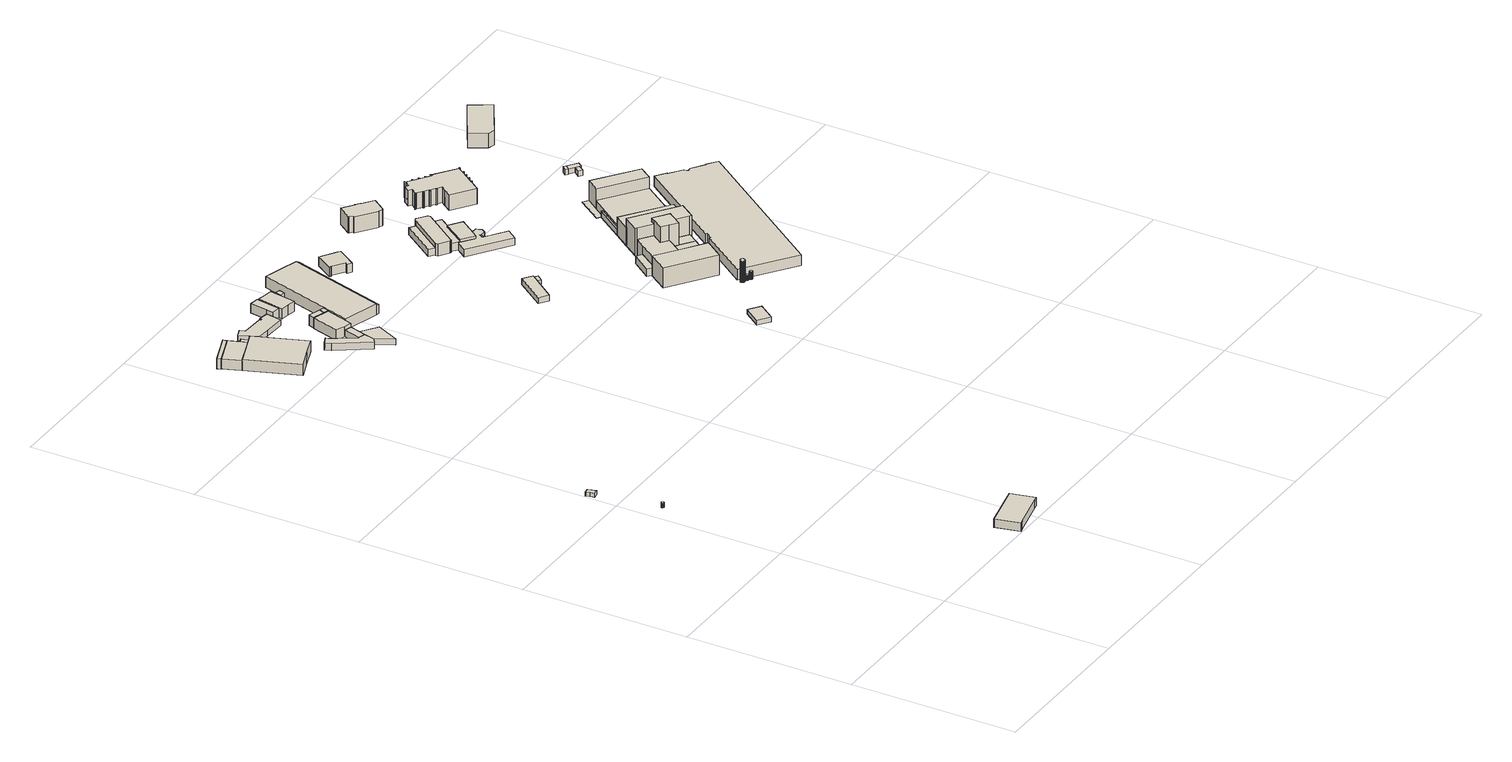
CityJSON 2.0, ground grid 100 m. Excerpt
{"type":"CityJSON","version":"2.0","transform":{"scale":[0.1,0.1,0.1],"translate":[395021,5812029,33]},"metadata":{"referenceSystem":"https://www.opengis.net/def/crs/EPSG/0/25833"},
"CityObjects":{
"building1":{"type":"Building","attributes":{"Gemeindeschluessel":"11000008","BezugspunktDach":"2200","function":"31001_2510","measuredHeight":2.75,"storeysAboveGround":1},"address":[{"country":"Germany","locality":"Berlin","thoroughfareNumber":"163 (4)","thoroughfareName":"Buschkrugallee"}],"geometry":[{"type":"Solid","lod":"1","boundaries":[[[[0,1,2,3,4,5,6,7,8,9,10,11,12,13,14,15,16,17]],[[18,19,20,21,22,23,24,25,26,27,28,29,30,31,32,33,34,35]],[[18,35,17,16]],[[19,18,16,15]],[[20,19,15,14]],[[21,20,14,13]],[[22,21,13,12]],[[23,22,12,11]],[[24,23,11,10]],[[25,24,10,9]],[[26,25,9,8]],[[27,26,8,7]],[[28,27,7,6]],[[29,28,6,5]],[[30,29,5,4]],[[31,30,4,3]],[[32,31,3,2]],[[33,32,2,1]],[[34,33,1,0]],[[35,34,0,17]]]]}]},
"building2":{"type":"Building","attributes":{"Gemeindeschluessel":"11000008","BezugspunktDach":"2200","function":"31001_2723","measuredHeight":4.52,"storeysAboveGround":1},"address":[{"country":"Germany","locality":"Berlin","thoroughfareNumber":"159 (1)","thoroughfareName":"Buschkrugallee"}],"geometry":[{"type":"Solid","lod":"1","boundaries":[[[[36,37,38,39,40,41]],[[42,43,44,45,46,47]],[[42,47,41,40]],[[43,42,40,39]],[[44,43,39,38]],[[45,44,38,37]],[[46,45,37,36]],[[47,46,36,41]]]]}]},
"building3":{"type":"Building","attributes":{"Gemeindeschluessel":"11000008","BezugspunktDach":"2200","function":"31001_3074","measuredHeight":5.09,"storeysAboveGround":1},"address":[{"country":"Germany","locality":"Berlin","thoroughfareNumber":"175 (1)","thoroughfareName":"Buschkrugallee"}],"geometry":[{"type":"Solid","lod":"1","boundaries":[[[[48,49,50,51,52,53]],[[54,55,56,57,58,59]],[[54,59,53,52]],[[55,54,52,51]],[[56,55,51,50]],[[57,56,50,49]],[[58,57,49,48]],[[59,58,48,53]]]]}]},
"building4":{"type":"Building","attributes":{"Gemeindeschluessel":"11000008","BezugspunktDach":"2200","function":"51009_1610","measuredHeight":8.37,"storeysAboveGround":0},"address":[{"country":"Germany","locality":"Berlin"}],"geometry":[{"type":"Solid","lod":"1","boundaries":[[[[60,61,62,63,64,65]],[[66,67,68,69,70,71]],[[66,71,65,64]],[[67,66,64,63]],[[68,67,63,62]],[[69,68,62,61]],[[70,69,61,60]],[[71,70,60,65]]]]}]},
"building5":{"type":"Building","attributes":{"Gemeindeschluessel":"11000008","function":"31001_2054"},"address":[{"country":"Germany","locality":"Berlin","thoroughfareNumber":"14","thoroughfareName":"Späthstraße"}],"children":["building5-1","building5-2"]},
"building5-1":{"type":"BuildingPart","attributes":{"BezugspunktDach":"2200","measuredHeight":9.19,"storeysAboveGround":1},"parents":["building5"],"geometry":[{"type":"MultiSurface","lod":"1","boundaries":[[[72,73,74,75,76,77,78]],[[79,80,81,82,83,84,85]],[[86,87,88,85,78,77],[88,87,89,85]],[[90,86,79,77,76]],[[81,80,76,75]],[[82,81,75,74]],[[83,82,74,73]],[[84,83,73,72]],[[85,84,72,78]],[[79,88,87,86]],[[87,88,85,89]],[[91,80,92,79,86,90]]]}]},
"building5-2":{"type":"BuildingPart","attributes":{"BezugspunktDach":"2200","measuredHeight":8.1,"storeysAboveGround":1},"parents":["building5"],"geometry":[{"type":"MultiSurface","lod":"1","boundaries":[[[89,87,90,93,62,61,60]],[[94,95,96,80,88,85,97]],[[94,97,60,61]],[[95,94,61,62]],[[96,95,62,93]],[[80,96,93,90]],[[97,85,89,60]],[[88,79,86,87]],[[80,90,86,98,79]],[[89,85,88,87]]]}]},
"building6":{"type":"Building","attributes":{"Gemeindeschluessel":"11000008","BezugspunktDach":"2200","function":"51009_1610","measuredHeight":4.24,"storeysAboveGround":0},"address":[{"country":"Germany","locality":"Berlin"}],"geometry":[{"type":"Solid","lod":"1","boundaries":[[[[99,100,101,102,103]],[[104,105,106,107,108]],[[104,108,103,102]],[[105,104,102,101]],[[106,105,101,100]],[[107,106,100,99]],[[108,107,99,103]]]]}]},
"building7":{"type":"Building","attributes":{"Gemeindeschluessel":"11000008","BezugspunktDach":"2200","function":"31001_2143","measuredHeight":4.5,"storeysAboveGround":1},"address":[{"country":"Germany","locality":"Berlin","thoroughfareNumber":"19 (6)","thoroughfareName":"Späthstraße"}],"geometry":[{"type":"Solid","lod":"1","boundaries":[[[[109,110,111,112,113,114,115,116,117,118]],[[119,120,121,122,123,124,125,126,127,128]],[[119,128,118,117]],[[120,119,117,116]],[[121,120,116,115]],[[122,121,115,114]],[[123,122,114,113]],[[124,123,113,112]],[[125,124,112,111]],[[126,125,111,110]],[[127,126,110,109]],[[128,127,109,118]]]]}]},
"building8":{"type":"Building","attributes":{"Gemeindeschluessel":"11000008","BezugspunktDach":"2200","function":"31001_2463","measuredHeight":3.31,"storeysAboveGround":1},"address":[{"country":"Germany","locality":"Berlin","thoroughfareNumber":"16 (1)","thoroughfareName":"Späthstraße"}],"geometry":[{"type":"Solid","lod":"1","boundaries":[[[[129,130,131,132,133,134,135,136,137,138,139,140]],[[141,142,143,144,145,146,147,148,149,150,151,152]],[[141,152,140,139]],[[142,141,139,138]],[[143,142,138,137]],[[144,143,137,136]],[[145,144,136,135]],[[146,145,135,134]],[[147,146,134,133]],[[148,147,133,132]],[[149,148,132,131]],[[150,149,131,130]],[[151,150,130,129]],[[152,151,129,140]]]]}]},
"building9":{"type":"Building","attributes":{"Gemeindeschluessel":"11000008","BezugspunktDach":"2200","function":"31001_2143","measuredHeight":3.69,"storeysAboveGround":1},"address":[{"country":"Germany","locality":"Berlin","thoroughfareNumber":"21 (4)","thoroughfareName":"Späthstraße"}],"geometry":[{"type":"Solid","lod":"1","boundaries":[[[[153,154,155,156,157]],[[158,159,160,161,162]],[[158,162,157,156]],[[159,158,156,155]],[[160,159,155,154]],[[161,160,154,153]],[[162,161,153,157]]]]}]},
"building10":{"type":"Building","attributes":{"Gemeindeschluessel":"11000008","function":"31001_2142"},"address":[{"country":"Germany","locality":"Berlin","thoroughfareNumber":"19 (5)","thoroughfareName":"Späthstraße"}],"children":["building10-1","building10-2","building10-3"]},
"building10-1":{"type":"BuildingPart","attributes":{"BezugspunktDach":"2200","measuredHeight":6.4,"storeysAboveGround":2},"parents":["building10"],"geometry":[{"type":"MultiSurface","lod":"1","boundaries":[[[163,164,165,166,167,168]],[[169,170,171,172,173,174]],[[169,174,168,167]],[[170,169,167,166]],[[171,170,175,176]],[[172,171,165,164]],[[177,178,179,172,164,163]],[[174,173,163,168]],[[176,175,166,165]],[[173,172,179,178,177]]]}]},
"building10-2":{"type":"BuildingPart","attributes":{"BezugspunktDach":"2200","measuredHeight":6.69,"storeysAboveGround":2},"parents":["building10"],"geometry":[{"type":"MultiSurface","lod":"1","boundaries":[[[180,181,182,183]],[[184,185,176,175]],[[184,175,183,182]],[[185,184,182,181]],[[176,185,181,180]],[[175,166,165,180,183]],[[176,165,166,175]]]}]},
"building10-3":{"type":"BuildingPart","attributes":{"BezugspunktDach":"2200","measuredHeight":4.12,"storeysAboveGround":2},"parents":["building10"],"geometry":[{"type":"Solid","lod":"1","boundaries":[[[[113,186,179,178,114]],[[173,172,159,158,187]],[[173,187,114,178]],[[173,178,173,172]],[[159,172,179,186]],[[158,159,186,113]],[[187,158,113,114]],[[172,173,178,179]]]]}]},
"building11":{"type":"Building","attributes":{"Gemeindeschluessel":"11000008","BezugspunktDach":"2200","function":"51009_1610","measuredHeight":6.54,"storeysAboveGround":0},"address":[{"country":"Germany","locality":"Berlin"}],"geometry":[{"type":"Solid","lod":"1","boundaries":[[[[183,182,188,189]],[[190,191,192,193]],[[190,193,189,188]],[[191,190,188,182]],[[192,191,182,183]],[[193,192,183,189]]]]}]},
"building12":{"type":"Building","attributes":{"Gemeindeschluessel":"11000008","BezugspunktDach":"2200","function":"31001_2143","measuredHeight":5.65,"storeysAboveGround":2},"address":[{"country":"Germany","locality":"Berlin","thoroughfareNumber":"19 (4)","thoroughfareName":"Späthstraße"}],"geometry":[{"type":"Solid","lod":"1","boundaries":[[[[194,195,196,197,198,199]],[[200,201,202,203,204,205]],[[200,205,199,198]],[[201,200,198,197]],[[202,201,197,196]],[[203,202,196,195]],[[204,203,195,194]],[[205,204,194,199]]]]}]},
"building13":{"type":"Building","attributes":{"Gemeindeschluessel":"11000008","BezugspunktDach":"2200","function":"51009_1610","measuredHeight":6.72,"storeysAboveGround":0},"address":[{"country":"Germany","locality":"Berlin"}],"geometry":[{"type":"Solid","lod":"1","boundaries":[[[[206,207,208,209,210,211,212]],[[213,214,215,216,217,218,219]],[[213,219,212,211]],[[214,213,211,210]],[[215,214,210,209]],[[216,215,209,208]],[[217,216,208,207]],[[218,217,207,206]],[[219,218,206,212]]]]}]},
"building14":{"type":"Building","attributes":{"Gemeindeschluessel":"11000008","BezugspunktDach":"2200","function":"31001_2100","measuredHeight":2.91,"storeysAboveGround":1},"address":[{"country":"Germany","locality":"Berlin","thoroughfareNumber":"19 (3)","thoroughfareName":"Späthstraße"}],"geometry":[{"type":"Solid","lod":"1","boundaries":[[[[220,221,222,223]],[[224,225,226,227]],[[224,227,223,222]],[[225,224,222,221]],[[226,225,221,220]],[[227,226,220,223]]]]}]},
"building15":{"type":"Building","attributes":{"Gemeindeschluessel":"11000008","BezugspunktDach":"2200","function":"31001_2200","measuredHeight":7.88,"storeysAboveGround":1},"address":[{"country":"Germany","locality":"Berlin","thoroughfareNumber":"21 (3)","thoroughfareName":"Späthstraße"}],"geometry":[{"type":"Solid","lod":"1","boundaries":[[[[228,229,230,231,232]],[[233,234,235,236,237]],[[233,237,232,231]],[[234,233,231,230]],[[235,234,230,229]],[[236,235,229,228]],[[237,236,228,232]]]]}]},
"building16":{"type":"Building","attributes":{"Gemeindeschluessel":"11000008","BezugspunktDach":"2200","function":"51009_1610","measuredHeight":5.62,"storeysAboveGround":0},"address":[{"country":"Germany","locality":"Berlin"}],"geometry":[{"type":"Solid","lod":"1","boundaries":[[[[238,239,240,241]],[[242,243,244,245]],[[242,245,241,240]],[[243,242,240,239]],[[244,243,239,238]],[[245,244,238,241]]]]}]},
"building17":{"type":"Building","attributes":{"Gemeindeschluessel":"11000008","BezugspunktDach":"2200","function":"31001_2463","measuredHeight":5.46,"storeysAboveGround":1},"address":[{"country":"Germany","locality":"Berlin","thoroughfareNumber":"21 (2)","thoroughfareName":"Späthstraße"}],"geometry":[{"type":"Solid","lod":"1","boundaries":[[[[246,247,248,249,250,251,252,253,254,255]],[[256,257,258,259,260,261,262,263,264,265]],[[256,265,255,254]],[[257,256,254,253]],[[258,257,253,252]],[[259,258,252,251]],[[260,259,251,250]],[[261,260,250,249]],[[262,261,249,248]],[[263,262,248,247]],[[264,263,247,246]],[[265,264,246,255]]]]}]},
"building18":{"type":"Building","attributes":{"Gemeindeschluessel":"11000008","BezugspunktDach":"2200","function":"31001_2143","measuredHeight":2.79,"storeysAboveGround":1},"address":[{"country":"Germany","locality":"Berlin","thoroughfareNumber":"31 (3)","thoroughfareName":"Späthstraße"}],"geometry":[{"type":"Solid","lod":"1","boundaries":[[[[266,267,268,269]],[[270,271,272,273]],[[270,273,269,268]],[[271,270,268,267]],[[272,271,267,266]],[[273,272,266,269]]]]}]},
"building19":{"type":"Building","attributes":{"Gemeindeschluessel":"11000008","function":"31001_1310"},"address":[{"country":"Germany","locality":"Berlin","thoroughfareNumber":"30","thoroughfareName":"Späthstraße"}],"children":["building19-1","building19-2"]},
"building19-1":{"type":"BuildingPart","attributes":{"BezugspunktDach":"2200","measuredHeight":4.2,"storeysAboveGround":1},"parents":["building19"],"geometry":[{"type":"MultiSurface","lod":"1","boundaries":[[[274,275,276,277]],[[278,279,280,281]],[[278,281,277,276]],[[279,278,276,275]],[[280,282,283,284,279,275,274]],[[281,280,274,277]],[[279,284,283,282]]]}]},
"building19-2":{"type":"BuildingPart","attributes":{"BezugspunktDach":"2200","measuredHeight":2.88,"storeysAboveGround":1},"parents":["building19"],"geometry":[{"type":"Solid","lod":"1","boundaries":[[[[285,286,284,283]],[[279,287,288,282]],[[287,279,284,286]],[[288,287,286,285]],[[282,288,285,283]],[[279,282,283,284]]]]}]},
"building20":{"type":"Building","attributes":{"Gemeindeschluessel":"11000008","BezugspunktDach":"2200","function":"31001_2140","measuredHeight":13.08,"storeysAboveGround":2},"address":[{"country":"Germany","locality":"Berlin","thoroughfareNumber":"33 (1)","thoroughfareName":"Späthstraße"}],"geometry":[{"type":"Solid","lod":"1","boundaries":[[[[289,290,291,292,293,294,295,296,297,298,299,300,301,302,303,304,305,306,307,308,309,310,311]],[[312,313,314,315,316,317,318,319,320,321,322,323,324,325,326,327,328,329,330,331,332,333,334]],[[312,334,311,310]],[[313,312,310,309]],[[314,313,309,308]],[[315,314,308,307]],[[316,315,307,306]],[[317,316,306,305]],[[318,317,305,304]],[[319,318,304,303]],[[320,319,303,302]],[[321,320,302,301]],[[322,321,301,300]],[[323,322,300,299]],[[324,323,299,298]],[[325,324,298,297]],[[326,325,297,296]],[[327,326,296,295]],[[328,327,295,294]],[[329,328,294,293]],[[330,329,293,292]],[[331,330,292,291]],[[332,331,291,290]],[[333,332,290,289]],[[334,333,289,311]]]]}]},
"building21":{"type":"Building","attributes":{"Gemeindeschluessel":"11000008","BezugspunktDach":"2200","function":"51009_1610","measuredHeight":4.7,"storeysAboveGround":0},"address":[{"country":"Germany","locality":"Berlin"}],"geometry":[{"type":"Solid","lod":"1","boundaries":[[[[335,336,337,338,339]],[[340,341,342,343,344]],[[340,344,339,338]],[[341,340,338,337]],[[342,341,337,336]],[[343,342,336,335]],[[344,343,335,339]]]]}]},
"building22":{"type":"Building","attributes":{"Gemeindeschluessel":"11000008","BezugspunktDach":"2200","function":"31001_2140","measuredHeight":3,"storeysAboveGround":1},"address":[{"country":"Germany","locality":"Berlin","thoroughfareNumber":"33 (2)","thoroughfareName":"Späthstraße"}],"geometry":[{"type":"Solid","lod":"1","boundaries":[[[[345,346,347,348,349,350,351,352,353,354,355,356,357,358,359,360,361,362,363,364,365]],[[366,367,368,369,370,371,372,373,374,375,376,377,378,379,380,381,382,383,384,385,386]],[[366,386,365,364]],[[367,366,364,363]],[[368,367,363,362]],[[369,368,362,361]],[[370,369,361,360]],[[371,370,360,359]],[[372,371,359,358]],[[373,372,358,357]],[[374,373,357,356]],[[375,374,356,355]],[[376,375,355,354]],[[377,376,354,353]],[[378,377,353,352]],[[379,378,352,351]],[[380,379,351,350]],[[381,380,350,349]],[[382,381,349,348]],[[383,382,348,347]],[[384,383,347,346]],[[385,384,346,345]],[[386,385,345,365]]]]}]},
"building23":{"type":"Building","attributes":{"Gemeindeschluessel":"11000008","BezugspunktDach":"2200","function":"31001_2140","measuredHeight":4.52,"storeysAboveGround":1},"address":[{"country":"Germany","locality":"Berlin","thoroughfareNumber":"33 (3)","thoroughfareName":"Späthstraße"}],"geometry":[{"type":"Solid","lod":"1","boundaries":[[[[387,388,389,390,391,392,393,394,395,396,397,398,399,400,401,402,403,404,405,406,407]],[[408,409,410,411,412,413,414,415,416,417,418,419,420,421,422,423,424,425,426,427,428]],[[408,428,407,406]],[[409,408,406,405]],[[410,409,405,404]],[[411,410,404,403]],[[412,411,403,402]],[[413,412,402,401]],[[414,413,401,400]],[[415,414,400,399]],[[416,415,399,398]],[[417,416,398,397]],[[418,417,397,396]],[[419,418,396,395]],[[420,419,395,394]],[[421,420,394,393]],[[422,421,393,392]],[[423,422,392,391]],[[424,423,391,390]],[[425,424,390,389]],[[426,425,389,388]],[[427,426,388,387]],[[428,427,387,407]]]]}]},
"building24":{"type":"Building","attributes":{"name":"Pumpwerk","Gemeindeschluessel":"11000008","function":"31001_2512"},"address":[{"country":"Germany","locality":"Berlin","thoroughfareNumber":"29","thoroughfareName":"Späthstraße"}],"children":["building24-1","building24-2","building24-3","building24-4","building24-5"]},
"building24-1":{"type":"BuildingPart","attributes":{"BezugspunktDach":"2200","measuredHeight":5.89,"storeysAboveGround":2},"parents":["building24"],"geometry":[{"type":"MultiSurface","lod":"1","boundaries":[[[429,430,431,432,433,434]],[[435,436,437,438,439,440]],[[441,442,434,433]],[[443,441,444,433,432]],[[437,436,432,431]],[[438,437,431,430]],[[439,445,446,430,429]],[[440,447,445,448,429,434]],[[435,440,442,441]],[[436,435,444,441,443]],[[438,446,445,439]],[[439,448,445,447,440]]]}]},
"building24-2":{"type":"BuildingPart","attributes":{"BezugspunktDach":"2200","measuredHeight":4.37,"storeysAboveGround":2},"parents":["building24"],"geometry":[{"type":"MultiSurface","lod":"1","boundaries":[[[449,450,451,452]],[[453,454,455,456]],[[453,456,452,451]],[[454,453,451,450]],[[455,454,450,454,455,449]],[[456,455,449,452]]]}]},
"building24-3":{"type":"BuildingPart","attributes":{"BezugspunktDach":"2200","measuredHeight":4.7,"storeysAboveGround":2},"parents":["building24"],"geometry":[{"type":"MultiSurface","lod":"1","boundaries":[[[457,458,442,441,443,459,460,461]],[[462,463,436,435,440,464,465,466]],[[463,462,460,459]],[[436,463,459,443]],[[467,447,440,442,458]],[[468,467,458,457]],[[466,465,457,461]],[[462,466,469,461,460]],[[435,436,443,441]],[[435,470,441,442,440]],[[464,440,447,467]],[[465,464,467,468]]]}]},
"building24-4":{"type":"BuildingPart","attributes":{"BezugspunktDach":"2200","measuredHeight":4.5,"storeysAboveGround":2},"parents":["building24"],"geometry":[{"type":"MultiSurface","lod":"1","boundaries":[[[471,472,473,474,475,476,477,478,479,480,481,446,445,447,467,468,482]],[[483,484,485,486,487,488,489,490,491,492,493,494,495,496,497,498,499]],[[483,499,482,468]],[[484,483,468,465,464,500]],[[485,484,501,464,440]],[[486,485,502,440,439,445]],[[487,486,439,438]],[[488,487,446,481]],[[489,488,481,480]],[[490,489,480,479]],[[491,490,479,478]],[[492,491,478,477]],[[493,492,477,476]],[[494,493,476,475]],[[495,494,475,474]],[[496,495,474,473]],[[497,496,473,472]],[[498,497,472,471]],[[499,498,471,482]],[[500,464,465,468,467]],[[440,464,501,467,447,503]],[[447,445,439,440,502]],[[438,439,445,446]]]}]},
"building24-5":{"type":"BuildingPart","attributes":{"BezugspunktDach":"2200","measuredHeight":7.52,"storeysAboveGround":2},"parents":["building24"],"geometry":[{"type":"MultiSurface","lod":"1","boundaries":[[[504,505,506,507,508,509,510,511,512,513,514,515,516,517]],[[455,454,518,519,520,521,522,523,462,466,524,525,526,527]],[[455,527,517,516]],[[454,450,449,516,515]],[[518,454,515,514]],[[519,518,514,513]],[[520,519,513,512]],[[521,520,512,511]],[[522,521,511,510]],[[523,522,510,509]],[[462,523,509,508]],[[461,460,462,466,462,508,507]],[[524,466,507,506]],[[525,524,506,505]],[[526,525,505,504]],[[527,526,504,517]],[[455,449,450,454]],[[466,462,460,461]]]}]},
"building25":{"type":"Building","attributes":{"Gemeindeschluessel":"11000008","BezugspunktDach":"2200","function":"51009_1610","measuredHeight":4.16,"storeysAboveGround":0},"address":[{"country":"Germany","locality":"Berlin"}],"geometry":[{"type":"Solid","lod":"1","boundaries":[[[[528,529,530,531]],[[532,533,534,535]],[[532,535,531,530]],[[533,532,530,529]],[[534,533,529,528]],[[535,534,528,531]]]]}]},
"building26":{"type":"Building","attributes":{"Gemeindeschluessel":"11000008","BezugspunktDach":"2200","function":"31001_1010","measuredHeight":9.99,"storeysAboveGround":3},"address":[{"country":"Germany","locality":"Berlin","thoroughfareNumber":"24","thoroughfareName":"Späthstraße"}],"geometry":[{"type":"Solid","lod":"1","boundaries":[[[[536,537,538,539,540,541,542,543,544,545,546,547,548,549,550,551,552,553]],[[554,555,556,557,558,559,560,561,562,563,564,565,566,567,568,569,570,571]],[[554,571,553,552]],[[555,554,552,551]],[[556,555,551,550]],[[557,556,550,549]],[[558,557,549,548]],[[559,558,548,547]],[[560,559,547,546]],[[561,560,546,545]],[[562,561,545,544]],[[563,562,544,543]],[[564,563,543,542]],[[565,564,542,541]],[[566,565,541,540]],[[567,566,540,539]],[[568,567,539,538]],[[569,568,538,537]],[[570,569,537,536]],[[571,570,536,553]]]]}]},
"building27":{"type":"Building","attributes":{"Gemeindeschluessel":"11000008","BezugspunktDach":"2200","function":"51009_1610","measuredHeight":4.95,"storeysAboveGround":0},"address":[{"country":"Germany","locality":"Berlin"}],"geometry":[{"type":"Solid","lod":"1","boundaries":[[[[572,573,574,575]],[[576,577,521,520]],[[576,520,575,574]],[[577,576,574,573]],[[521,577,573,572]],[[520,521,572,575]]]]}]},
"building28":{"type":"Building","attributes":{"Gemeindeschluessel":"11000008","function":"31001_2111"},"address":[{"country":"Germany","locality":"Berlin","thoroughfareNumber":"31","thoroughfareName":"Späthstraße"}],"children":["building28-1","building28-2","building28-3","building28-4","building28-5","building28-6","building28-7","building28-8","building28-9","building28-10","building28-11"]},
"building28-1":{"type":"BuildingPart","attributes":{"BezugspunktDach":"2200","measuredHeight":19.29,"storeysAboveGround":5},"parents":["building28"],"geometry":[{"type":"MultiSurface","lod":"1","boundaries":[[[578,579,580,581,582,583,584]],[[585,586,587,588,589,590,591]],[[585,592,593,594,584,583]],[[586,585,595,596,597,598,599,583,582]],[[587,586,596,600,601,597,582,581]],[[602,601,600,603,588,587,581,580]],[[589,604,605,606,580,579]],[[590,607,604,579,578]],[[608,593,609,590,578,584]],[[591,594,593,592,585]],[[599,598,597,596,595]],[[597,601,600,596]],[[603,600,601,602]],[[610,605,604,589]],[[588,606,605,610]],[[589,604,607,590]],[[591,590,609,593,608]]]}]},
"building28-2":{"type":"BuildingPart","attributes":{"BezugspunktDach":"2200","measuredHeight":9.94,"storeysAboveGround":5},"parents":["building28"],"geometry":[{"type":"MultiSurface","lod":"1","boundaries":[[[611,609,593,592,612,613,614]],[[341,615,585,591,590,616,342]],[[341,342,614,613]],[[615,341,613,612]],[[585,615,612,617,595,618]],[[591,585,592,585,591,619]],[[591,593,591,590]],[[616,620,607,609,611]],[[618,595,617,612,592]],[[619,591,585,592,593]],[[590,591,593,609]],[[590,607,620,616]],[[342,616,621,611,614]]]}]},
"building28-3":{"type":"BuildingPart","attributes":{"BezugspunktDach":"2200","measuredHeight":11.28,"storeysAboveGround":5},"parents":["building28"],"geometry":[{"type":"MultiSurface","lod":"1","boundaries":[[[622,623,624,625]],[[626,627,628,629]],[[626,629,625,624]],[[630,631,632,633,634,635,636,637,638,639,624,623]],[[628,627,623,622]],[[627,632,631,630]],[[626,639,638,637,640]],[[641,634,633,632]],[[640,636,635,634,641]],[[628,642,622,625,629]]]}]},
"building28-4":{"type":"BuildingPart","attributes":{"BezugspunktDach":"2200","measuredHeight":16.86,"storeysAboveGround":5},"parents":["building28"],"geometry":[{"type":"MultiSurface","lod":"1","boundaries":[[[643,598,597,601,602,644,645,646,647,648]],[[649,650,651,652,603,600,596,595,617,653]],[[649,653,648,647]],[[650,649,647,646],[629,628,622,625]],[[651,650,646,645]],[[652,651,645,644]],[[603,606,654,644,602]],[[617,612,592,598,643]],[[653,617,643,648]],[[622,628,629,625]],[[652,655,654,606,603]],[[600,603,602,601]],[[596,600,601,597]],[[595,596,597,598]],[[595,592,612,617]]]}]},
"building28-5":{"type":"BuildingPart","attributes":{"BezugspunktDach":"2200","measuredHeight":5.69,"storeysAboveGround":5},"parents":["building28"],"geometry":[{"type":"MultiSurface","lod":"1","boundaries":[[[656,657,607,620]],[[590,658,659,616]],[[590,607,590,589,604,589]],[[659,658,657,656]],[[590,616,620,607,660]],[[589,604,657,658]],[[616,659,656,620]]]}]},
"building28-6":{"type":"BuildingPart","attributes":{"BezugspunktDach":"2200","measuredHeight":3.88,"storeysAboveGround":5},"parents":["building28"],"geometry":[{"type":"MultiSurface","lod":"1","boundaries":[[[630,661,662,631]],[[663,664,665,666]],[[664,663,662,661]],[[665,664,661,630]],[[666,665,627,632]],[[663,666,631,662]],[[632,627,630,631]]]}]},
"building28-7":{"type":"BuildingPart","attributes":{"BezugspunktDach":"2200","measuredHeight":3.88,"storeysAboveGround":5},"parents":["building28"],"geometry":[{"type":"MultiSurface","lod":"1","boundaries":[[[637,667,668,638]],[[669,670,671,672]],[[669,672,638,668]],[[670,669,668,667]],[[672,671,637,638]],[[673,670,667,637,671]]]}]},
"building28-8":{"type":"BuildingPart","attributes":{"BezugspunktDach":"2200","measuredHeight":6.5,"storeysAboveGround":5},"parents":["building28"],"geometry":[{"type":"MultiSurface","lod":"1","boundaries":[[[657,654,606,605,604]],[[610,588,674,658,589]],[[589,604,589,610]],[[610,605,610,588]],[[674,588,603,652,654]],[[658,674,654,657]],[[675,604,657,658,657,604]],[[610,589,604,605]],[[588,610,605,606]],[[606,654,652,603]],[[589,658,657,604,675]]]}]},
"building28-9":{"type":"BuildingPart","attributes":{"BezugspunktDach":"2200","measuredHeight":7.17,"storeysAboveGround":5},"parents":["building28"],"geometry":[{"type":"MultiSurface","lod":"1","boundaries":[[[634,633,676,677,678,635]],[[679,680,681,666,682,671]],[[679,671,635,678],[670,667,637,671]],[[679,678,679,680]],[[681,680,677,680,681,676]],[[631,662,663,683,681,676,633]],[[682,666,632,641]],[[671,682,634,641,640,637]],[[667,670,671,637]],[[680,679,678,677]],[[666,683,663,662,631]],[[641,632,633,634]],[[637,640,641,634,635]]]}]},
"building28-10":{"type":"BuildingPart","attributes":{"BezugspunktDach":"2200","measuredHeight":12.37,"storeysAboveGround":5},"parents":["building28"],"geometry":[{"type":"MultiSurface","lod":"1","boundaries":[[[684,685,686,687]],[[688,689,681,679]],[[688,679,687,686]],[[689,688,686,685]],[[681,689,685,684]],[[678,677,676,684,687]],[[679,680,677,678]],[[680,681,676,677]]]}]},
"building28-11":{"type":"BuildingPart","attributes":{"BezugspunktDach":"2200","measuredHeight":12.27,"storeysAboveGround":5},"parents":["building28"],"geometry":[{"type":"MultiSurface","lod":"1","boundaries":[[[690,691,692,693,694,695,696]],[[697,698,699,700,701,702,703]],[[697,703,696,695]],[[698,697,695,694]],[[611,614,342,616,699,698,694,693]],[[656,620,693,692]],[[700,699,704,616,659,705]],[[701,700,692,691]],[[702,701,691,690]],[[703,702,690,696]],[[616,342,614,611]],[[705,659,616,704,620,656]]]}]},
"building29":{"type":"Building","attributes":{"Gemeindeschluessel":"11000008","function":"31001_2512"},"address":[{"country":"Germany","locality":"Berlin","thoroughfareNumber":"27, 28","thoroughfareName":"Späthstraße"}],"children":["building29-1","building29-2","building29-3"]},
"building29-1":{"type":"BuildingPart","attributes":{"BezugspunktDach":"2200","measuredHeight":9.61,"storeysAboveGround":2},"parents":["building29"],"geometry":[{"type":"Solid","lod":"1","boundaries":[[[[706,707,708,709,710,711,712,713,714,715,716,717,718,719,720,721,722,723,724,725,726,727,728,729,730,731,732,733,734,735,736,737,738,739,740,741,742,743,744,745,746,747,748,749,750,751,752,753,754,755,756,757,758,759,760,761,762,763,764,765,766,767,768,769,770,771]],[[772,773,774,775,776,777,778,779,780,781,782,783,784,785,786,787,788,789,790,791,792,793,794,795,796,797,798,799,800,801,802,803,804,805,806,807,808,809,810,811,812,813,814,815,816,817,818,819,820,821,822,823,824,825,826,827,828,829,830,831,832,833,834,835,836,837]],[[772,837,771,770]],[[773,772,770,769]],[[774,773,769,768]],[[775,774,768,767]],[[776,775,767,766]],[[777,776,766,765]],[[778,777,765,764]],[[779,778,764,763]],[[780,779,763,762]],[[781,780,762,761]],[[782,781,761,760]],[[783,782,760,759]],[[784,783,759,758]],[[785,784,758,757]],[[786,785,757,756]],[[787,786,756,755]],[[788,787,755,754]],[[789,788,754,753]],[[790,789,753,752]],[[791,790,752,751]],[[792,791,751,750]],[[793,792,750,749]],[[794,793,749,748]],[[795,794,748,747]],[[796,795,747,746]],[[797,796,746,745]],[[798,797,745,744]],[[799,798,744,743]],[[800,799,743,742]],[[801,800,742,741]],[[802,801,741,740]],[[803,802,740,739]],[[804,803,739,738]],[[805,804,738,737]],[[806,805,737,736]],[[807,806,736,735]],[[808,807,735,734]],[[809,808,734,733]],[[810,809,733,732]],[[811,810,732,731]],[[812,811,731,730]],[[813,812,730,729]],[[814,813,729,728]],[[815,814,728,727]],[[816,815,727,726]],[[817,816,726,725]],[[818,817,725,724]],[[819,818,724,723]],[[820,819,723,722]],[[821,820,722,721]],[[822,821,721,720]],[[823,822,720,719]],[[824,823,719,718]],[[825,824,718,717]],[[826,825,717,716]],[[827,826,716,715]],[[828,827,715,714]],[[829,828,714,713]],[[830,829,713,712]],[[831,830,712,711]],[[832,831,711,710]],[[833,832,710,709]],[[834,833,709,708]],[[835,834,708,707]],[[836,835,707,706]],[[837,836,706,771]]]]}]},
"building29-2":{"type":"BuildingPart","attributes":{"BezugspunktDach":"2200","measuredHeight":6.4,"storeysAboveGround":2},"parents":["building29"],"geometry":[{"type":"Solid","lod":"1","boundaries":[[[[838,839,840,841]],[[821,818,819,820]],[[821,820,841,840]],[[818,821,840,839]],[[819,818,839,838]],[[820,819,838,841]]]]}]},
"building29-3":{"type":"BuildingPart","attributes":{"BezugspunktDach":"2200","measuredHeight":3.81,"storeysAboveGround":2},"parents":["building29"],"geometry":[{"type":"Solid","lod":"1","boundaries":[[[[842,843,844,845]],[[846,847,848,849]],[[846,849,845,844]],[[847,846,844,843]],[[848,847,843,842]],[[849,848,842,845]]]]}]},
"building30":{"type":"Building","attributes":{"Gemeindeschluessel":"11000008","BezugspunktDach":"2200","function":"31001_2111","measuredHeight":6.38,"storeysAboveGround":1},"address":[{"country":"Germany","locality":"Berlin","thoroughfareNumber":"33","thoroughfareName":"Späthstraße"}],"geometry":[{"type":"Solid","lod":"1","boundaries":[[[[850,851,852,853,854,855,856,857,858,859,860,861,862,863,864]],[[865,866,867,868,869,870,871,872,873,874,875,876,877,878,879]],[[865,879,864,863]],[[866,865,863,862]],[[867,866,862,861]],[[868,867,861,860]],[[869,868,860,859]],[[870,869,859,858]],[[871,870,858,857]],[[872,871,857,856]],[[873,872,856,855]],[[874,873,855,854]],[[875,874,854,853]],[[876,875,853,852]],[[877,876,852,851]],[[878,877,851,850]],[[879,878,850,864]]]]}]},
"building31":{"type":"Building","attributes":{"Gemeindeschluessel":"11000008","BezugspunktDach":"2200","function":"51009_1610","measuredHeight":0.369,"storeysAboveGround":0},"address":[{"country":"Germany","locality":"Berlin"}],"geometry":[{"type":"Solid","lod":"1","boundaries":[[[[880,881,882,883,884,885]],[[886,688,679,670,669,887]],[[886,887,885,884]],[[688,886,884,883]],[[679,688,883,882]],[[670,679,882,881]],[[669,670,881,880]],[[887,669,880,885]]]]}]},
"building32":{"type":"Building","attributes":{"Gemeindeschluessel":"11000008","BezugspunktDach":"2200","function":"51009_1610","measuredHeight":3.57,"storeysAboveGround":0},"address":[{"country":"Germany","locality":"Berlin"}],"geometry":[{"type":"Solid","lod":"1","boundaries":[[[[888,889,890,891]],[[892,893,894,895]],[[892,895,891,890]],[[893,892,890,889]],[[894,893,889,888]],[[895,894,888,891]]]]}]},
"building33":{"type":"Building","attributes":{"Gemeindeschluessel":"11000008","BezugspunktDach":"2200","function":"31001_2520","measuredHeight":3.32,"storeysAboveGround":1},"address":[{"country":"Germany","locality":"Berlin","thoroughfareNumber":"31 (2)","thoroughfareName":"Späthstraße"}],"geometry":[{"type":"Solid","lod":"1","boundaries":[[[[896,897,898,899]],[[900,901,902,903]],[[900,903,899,898]],[[901,900,898,897]],[[902,901,897,896]],[[903,902,896,899]]]]}]},
"building34":{"type":"Building","attributes":{"Gemeindeschluessel":"11000008","BezugspunktDach":"2200","function":"31001_2100","measuredHeight":3.35,"storeysAboveGround":1},"address":[{"country":"Germany","locality":"Berlin","thoroughfareNumber":"31 (1)","thoroughfareName":"Späthstraße"}],"geometry":[{"type":"Solid","lod":"1","boundaries":[[[[898,897,904,905,889,888]],[[906,907,908,901,900,909]],[[906,909,888,889]],[[907,906,889,905]],[[908,907,905,904]],[[901,908,904,897]],[[900,901,897,898]],[[909,900,898,888]]]]}]},
"building35":{"type":"Building","attributes":{"Gemeindeschluessel":"11000008","BezugspunktDach":"2200","function":"31001_2143","measuredHeight":8.8,"storeysAboveGround":1},"address":[{"country":"Germany","locality":"Berlin","thoroughfareNumber":"148 (1)","thoroughfareName":"Späthstraße"}],"geometry":[{"type":"Solid","lod":"1","boundaries":[[[[910,911,912,913,914,915]],[[916,917,918,919,920,921]],[[916,921,915,914]],[[917,916,914,913]],[[918,917,913,912]],[[919,918,912,911]],[[920,919,911,910]],[[921,920,910,915]]]]}]}
},
"vertices":[
[93,1772,44],[94,1769,44],[96,1767,44],[98,1765,44],[101,1765,44],[104,1766,44],[107,1767,44],[108,1770,44],[109,1772,44],[109,1775,44],[108,1778,44],[106,1780,44],[103,1782,44],[100,1782,44],[98,1781,44],[95,1780,44],[93,1778,44],[92,1775,44],[93,1778,17],[95,1780,17],[98,1781,17],[100,1782,17],[103,1782,17],[106,1780,17],[108,1778,17],[109,1775,17],[109,1772,17],[108,1770,17],[107,1767,17],[104,1766,17],[101,1765,17],[98,1765,17],[96,1767,17],[94,1769,17],[93,1772,17],[92,1775,17],
[13,2165,36],[18,2140,36],[48,2145,36],[42,2171,36],[36,2196,36],[7,2190,36],[36,2196,12],[42,2171,12],[48,2145,12],[18,2140,12],[13,2165,12],[7,2190,12],
[825,2,63],[849,8,63],[1073,58,63],[1098,63,63],[1065,209,63],[792,148,63],[1065,209,12],[1098,63,12],[1073,58,12],[849,8,12],[825,2,12],[792,148,12],
[187,4510,85],[277,4544,85],[368,4578,85],[359,4601,85],[268,4567,85],[178,4533,85],[268,4567,22],[359,4601,22],[368,4578,22],[277,4544,22],[187,4510,22],[178,4533,22],
[342,4099,91],[458,4143,91],[575,4187,91],[460,4492,91],[407,4473,91],[343,4449,91],[226,4405,91],[343,4449,24],[407,4473,24],[460,4492,24],[575,4187,24],[458,4143,24],[342,4099,24],[226,4405,24],[343,4449,85],[317,4439,85],[317,4439,24],[226,4405,85],[407,4473,85],[407,4473,83],[383,4464,24],
[390,4517,85],[277,4544,24],[368,4578,24],[390,4517,24],[187,4510,24],[343,4449,50],
[407,4473,67],[460,4492,67],[449,4522,67],[443,4537,67],[390,4517,67],[443,4537,25],[449,4522,25],[460,4492,25],[407,4473,25],[390,4517,25],
[659,4105,57],[783,3917,57],[808,3934,57],[812,3949,57],[823,3999,57],[780,4012,57],[777,4010,57],[700,4133,57],[687,4162,57],[644,4142,57],[687,4162,12],[700,4133,12],[777,4010,12],[780,4012,12],[823,3999,12],[812,3949,12],[808,3934,12],[783,3917,12],[659,4105,12],[644,4142,12],
[539,4478,50],[617,4473,50],[746,4466,50],[756,4522,50],[762,4560,50],[703,4570,50],[702,4557,50],[691,4558,50],[691,4565,50],[555,4572,50],[541,4604,50],[494,4586,50],[541,4604,17],[555,4572,17],[691,4565,17],[691,4558,17],[702,4557,17],[703,4570,17],[762,4560,17],[756,4522,17],[746,4466,17],[617,4473,17],[539,4478,17],[494,4586,17],
[872,3837,53],[936,3974,53],[838,4046,53],[823,3999,53],[812,3949,53],[823,3999,16],[838,4046,16],[936,3974,16],[872,3837,16],[812,3949,16],
[812,4115,80],[855,4101,80],[906,4268,80],[877,4277,80],[806,4299,80],[755,4132,80],[806,4299,16],[877,4277,16],[906,4268,16],[855,4101,16],[812,4115,16],[755,4132,16],[877,4277,18],[906,4268,18],[812,4115,23],[812,4115,57],[855,4101,57],
[906,4268,84],[917,4302,84],[888,4311,84],[877,4277,84],[888,4311,18],[917,4302,18],
[838,4046,57],[780,4012,16],
[817,4333,84],[806,4299,84],[817,4333,19],[888,4311,19],[877,4277,19],[806,4299,19],
[809,4514,75],[831,4650,75],[833,4659,75],[779,4667,75],[762,4560,75],[756,4522,75],[762,4560,18],[779,4667,18],[833,4659,18],[831,4650,18],[809,4514,18],[756,4522,18],
[855,4482,81],[905,4474,81],[931,4633,81],[881,4641,81],[831,4650,81],[809,4514,81],[805,4490,81],[809,4514,19],[831,4650,19],[881,4641,19],[931,4633,19],[905,4474,19],[855,4482,19],[805,4490,19],
[1007,4593,45],[1017,4627,45],[991,4635,45],[981,4601,45],[991,4635,16],[1017,4627,16],[1007,4593,16],[981,4601,16],
[1093,4081,82],[1268,4669,82],[1160,4701,82],[1053,4733,82],[878,4145,82],[1053,4733,14],[1160,4701,14],[1268,4669,14],[1093,4081,14],[878,4145,14],
[1112,4076,71],[1287,4663,71],[1268,4669,71],[1093,4081,71],[1268,4669,15],[1287,4663,15],[1112,4076,15],[1093,4081,15],
[1328,4491,68],[1331,4491,68],[1334,4495,68],[1407,4445,68],[1398,4431,68],[1421,4415,68],[1498,4529,68],[1480,4541,68],[1389,4601,68],[1319,4498,68],[1389,4601,13],[1480,4541,13],[1498,4529,13],[1421,4415,13],[1398,4431,13],[1407,4445,13],[1334,4495,13],[1331,4491,13],[1328,4491,13],[1319,4498,13],
[2070,2230,40],[2144,2331,40],[2076,2380,40],[2002,2280,40],[2076,2380,12],[2144,2331,12],[2070,2230,12],[2002,2280,12],
[1685,3365,42],[1817,3537,42],[1763,3577,42],[1632,3403,42],[1763,3577,6],[1817,3537,6],[1685,3365,6],[1632,3403,6],[1791,3502,6],[1791,3502,35],[1817,3537,35],
[1813,3485,35],[1840,3520,35],[1840,3520,6],[1813,3485,6],
[2342,2564,146],[2344,2561,146],[2346,2558,146],[2350,2556,146],[2354,2554,146],[2358,2554,146],[2361,2555,146],[2365,2557,146],[2367,2560,146],[2368,2562,146],[2370,2565,146],[2370,2569,146],[2369,2573,146],[2367,2577,146],[2364,2580,146],[2361,2582,146],[2357,2582,146],[2353,2582,146],[2349,2580,146],[2346,2578,146],[2344,2575,146],[2342,2572,146],[2342,2568,146],[2342,2572,16],[2344,2575,16],[2346,2578,16],[2349,2580,16],[2353,2582,16],[2357,2582,16],[2361,2582,16],[2364,2580,16],[2367,2577,16],[2369,2573,16],[2370,2569,16],[2370,2565,16],[2368,2562,16],[2367,2560,16],[2365,2557,16],[2361,2555,16],[2358,2554,16],[2354,2554,16],[2350,2556,16],[2346,2558,16],[2344,2561,16],[2342,2564,16],[2342,2568,16],
[2175,3016,60],[2185,3010,60],[2272,3130,60],[2240,3154,60],[2151,3035,60],[2240,3154,13],[2272,3130,13],[2185,3010,13],[2175,3016,13],[2151,3035,13],
[2375,2552,46],[2376,2549,46],[2378,2547,46],[2381,2546,46],[2383,2545,46],[2386,2546,46],[2389,2547,46],[2391,2549,46],[2392,2551,46],[2392,2554,46],[2392,2556,46],[2392,2558,46],[2390,2560,46],[2389,2562,46],[2386,2563,46],[2383,2563,46],[2381,2563,46],[2378,2562,46],[2376,2560,46],[2375,2557,46],[2374,2554,46],[2375,2557,16],[2376,2560,16],[2378,2562,16],[2381,2563,16],[2383,2563,16],[2386,2563,16],[2389,2562,16],[2390,2560,16],[2392,2558,16],[2392,2556,16],[2392,2554,16],[2392,2551,16],[2391,2549,16],[2389,2547,16],[2386,2546,16],[2383,2545,16],[2381,2546,16],[2378,2547,16],[2376,2549,16],[2375,2552,16],[2374,2554,16],
[2393,2538,61],[2394,2536,61],[2396,2534,61],[2398,2533,61],[2401,2533,61],[2404,2533,61],[2406,2534,61],[2408,2536,61],[2409,2539,61],[2410,2542,61],[2409,2544,61],[2408,2547,61],[2406,2549,61],[2404,2550,61],[2401,2551,61],[2398,2550,61],[2396,2549,61],[2394,2547,61],[2393,2545,61],[2392,2543,61],[2392,2541,61],[2392,2543,16],[2393,2545,16],[2394,2547,16],[2396,2549,16],[2398,2550,16],[2401,2551,16],[2404,2550,16],[2406,2549,16],[2408,2547,16],[2409,2544,16],[2410,2542,16],[2409,2539,16],[2408,2536,16],[2406,2534,16],[2404,2533,16],[2401,2533,16],[2398,2533,16],[2396,2534,16],[2394,2536,16],[2393,2538,16],[2392,2541,16],
[1986,3983,72],[2028,4040,72],[2081,4113,72],[2011,4163,72],[2006,4167,72],[1913,4036,72],[2006,4167,13],[2011,4163,13],[2081,4113,13],[2028,4040,13],[1986,3983,13],[1913,4036,13],[2006,4167,60],[1913,4036,60],[2011,4163,60],[2006,4167,40],[1986,3983,56],[2028,4040,56],[1913,4036,56],[1986,3983,22],
[1793,4120,56],[1942,4322,56],[1908,4347,56],[1759,4144,56],[1908,4347,13],[1942,4322,13],[1793,4120,13],[1759,4144,13],
[1900,4041,60],[1902,4044,60],[2062,4233,60],[2012,4270,60],[1864,4069,60],[2012,4270,13],[2062,4233,13],[1902,4044,13],[1900,4041,13],[1864,4069,13],[1902,4044,56],[1900,4041,56],[1864,4069,26],[2006,4167,44],
[2093,3806,56],[2140,3869,56],[2021,3955,56],[2013,3961,56],[2027,3982,56],[2036,3976,56],[2065,3975,56],[2082,3998,56],[2070,4031,56],[2040,4033,56],[2039,4031,56],[1855,3979,56],[1900,4041,11],[1902,4044,11],[1913,4036,11],[1986,3983,11],[2028,4040,11],[2039,4031,11],[2040,4033,11],[2070,4031,11],[2082,3998,11],[2065,3975,11],[2036,3976,11],[2027,3982,11],[2013,3961,11],[2021,3955,11],[2140,3869,11],[2093,3806,11],[1855,3979,11],[1902,4044,17],[1902,4044,34],[1913,4036,23],[1913,4036,22],
[1791,4102,88],[1849,4060,88],[1859,4062,88],[1864,4069,88],[2012,4270,88],[2018,4280,88],[2019,4292,88],[2014,4296,88],[1965,4332,88],[1962,4334,88],[1948,4331,88],[1942,4322,88],[1793,4120,88],[1788,4114,88],[1948,4331,13],[1962,4334,13],[1965,4332,13],[2014,4296,13],[2019,4292,13],[2018,4280,13],[1859,4062,13],[1849,4060,13],[1791,4102,13],[1788,4114,13],
[2021,3955,55],[2036,3976,55],[2027,3982,55],[2013,3961,55],[2027,3982,14],[2036,3976,14],[2021,3955,14],[2013,3961,14],
[1764,4629,115],[1784,4614,115],[1779,4608,115],[1777,4604,115],[1891,4519,115],[1894,4523,115],[1913,4510,115],[1917,4516,115],[1921,4513,115],[1980,4593,115],[1916,4640,115],[1912,4643,115],[1914,4645,115],[1888,4664,115],[1887,4662,115],[1883,4665,115],[1819,4712,115],[1760,4632,115],[1819,4712,15],[1883,4665,15],[1887,4662,15],[1888,4664,15],[1914,4645,15],[1912,4643,15],[1916,4640,15],[1980,4593,15],[1921,4513,15],[1917,4516,15],[1913,4510,15],[1894,4523,15],[1891,4519,15],[1777,4604,15],[1779,4608,15],[1784,4614,15],[1764,4629,15],[1760,4632,15],
[2014,4296,62],[2023,4309,62],[1975,4344,62],[1965,4332,62],[1975,4344,13],[2023,4309,13],
[2392,3035,206],[2437,3003,206],[2481,3065,206],[2498,3089,206],[2411,3153,206],[2394,3129,206],[2349,3067,206],[2394,3129,13],[2411,3153,13],[2498,3089,13],[2481,3065,13],[2437,3003,13],[2392,3035,13],[2349,3067,13],[2394,3129,113],[2349,3067,113],[2349,3067,87],[2394,3129,14],[2411,3153,14],[2411,3153,183],[2394,3129,183],[2394,3129,165],[2498,3089,14],[2498,3089,183],[2481,3065,183],[2481,3065,14],[2437,3003,70],[2459,3034,70],[2481,3065,70],[2392,3035,70],[2349,3067,56],[2392,3035,113],[2459,3034,13],
[2309,2919,113],[2314,3187,113],[2272,3130,113],[2185,3010,113],[2314,3187,13],[2309,2919,13],[2314,3187,14],[2394,3129,48],[2349,3067,78],[2309,2919,70],[2309,2919,76],
[2638,3093,128],[2707,3188,128],[2443,3380,128],[2374,3286,128],[2443,3380,15],[2707,3188,15],[2638,3093,15],[2374,3286,15],[2707,3188,53],[2701,3193,53],[2701,3193,15],[2701,3193,69],[2575,3284,69],[2450,3376,69],[2450,3376,34],[2450,3376,53],[2443,3380,53],[2443,3380,40],[2450,3376,15],[2575,3284,15],[2638,3093,84],
[2314,3187,183],[2562,3006,183],[2570,3000,183],[2638,3093,183],[2374,3286,183],[2307,3193,183],[2374,3286,14],[2638,3093,14],[2570,3000,14],[2562,3006,14],[2307,3193,14],[2562,3006,70],[2562,3006,40],
[2433,2829,70],[2517,2945,70],[2517,2945,13],[2433,2829,13],[2392,3035,38],
[2830,3357,53],[2823,3362,53],[2823,3362,14],[2830,3357,14],[2707,3188,14],[2701,3193,14],
[2575,3544,53],[2567,3550,53],[2567,3550,14],[2575,3544,14],[2450,3376,14],[2443,3380,14],[2531,3485,14],
[2562,3006,13],[2437,3003,45],
[2874,3432,69],[2751,3523,69],[2627,3614,69],[2627,3614,14],[2751,3523,14],[2874,3432,14],[2575,3284,14],[2820,3358,14],
[2874,3432,138],[2929,3508,138],[2684,3690,138],[2627,3614,138],[2684,3690,14],[2929,3508,14],
[2357,2711,134],[2439,2823,134],[2433,2829,134],[2309,2919,134],[2185,3010,134],[2175,3016,134],[2094,2903,134],[2175,3016,11],[2185,3010,11],[2309,2919,11],[2433,2829,11],[2439,2823,11],[2357,2711,11],[2094,2903,11],[2309,2919,46],[2433,2829,43],
[2157,4447,106],[2166,4448,106],[2196,4427,106],[2190,4420,106],[2195,4417,106],[2200,4424,106],[2227,4405,106],[2221,4397,106],[2226,4394,106],[2231,4401,106],[2258,4382,106],[2252,4375,106],[2257,4372,106],[2262,4379,106],[2289,4360,106],[2271,4335,106],[2236,4287,106],[2367,4192,106],[2402,4239,106],[2414,4256,106],[2421,4251,106],[2424,4255,106],[2417,4260,106],[2436,4287,106],[2444,4281,106],[2447,4286,106],[2439,4291,106],[2457,4315,106],[2464,4310,106],[2467,4314,106],[2460,4319,106],[2478,4343,106],[2485,4338,106],[2488,4342,106],[2480,4347,106],[2500,4375,106],[2509,4376,106],[2509,4382,106],[2500,4380,106],[2374,4471,106],[2373,4480,106],[2368,4479,106],[2369,4470,106],[2366,4465,106],[2338,4484,106],[2343,4492,106],[2340,4495,106],[2334,4488,106],[2307,4507,106],[2313,4514,106],[2308,4517,106],[2303,4510,106],[2276,4529,106],[2282,4537,106],[2278,4540,106],[2272,4532,106],[2242,4554,106],[2241,4563,106],[2236,4562,106],[2238,4553,106],[2215,4522,106],[2196,4535,106],[2170,4498,106],[2188,4485,106],[2165,4453,106],[2156,4452,106],[2165,4453,10],[2188,4485,10],[2170,4498,10],[2196,4535,10],[2215,4522,10],[2238,4553,10],[2236,4562,10],[2241,4563,10],[2242,4554,10],[2272,4532,10],[2278,4540,10],[2282,4537,10],[2276,4529,10],[2303,4510,10],[2308,4517,10],[2313,4514,10],[2307,4507,10],[2334,4488,10],[2340,4495,10],[2343,4492,10],[2338,4484,10],[2366,4465,10],[2369,4470,10],[2368,4479,10],[2373,4480,10],[2374,4471,10],[2500,4380,10],[2509,4382,10],[2509,4376,10],[2500,4375,10],[2480,4347,10],[2488,4342,10],[2485,4338,10],[2478,4343,10],[2460,4319,10],[2467,4314,10],[2464,4310,10],[2457,4315,10],[2439,4291,10],[2447,4286,10],[2444,4281,10],[2436,4287,10],[2417,4260,10],[2424,4255,10],[2421,4251,10],[2414,4256,10],[2402,4239,10],[2367,4192,10],[2236,4287,10],[2271,4335,10],[2289,4360,10],[2262,4379,10],[2257,4372,10],[2252,4375,10],[2258,4382,10],[2231,4401,10],[2226,4394,10],[2221,4397,10],[2227,4405,10],[2200,4424,10],[2195,4417,10],[2190,4420,10],[2196,4427,10],[2166,4448,10],[2157,4447,10],[2156,4452,10],
[2367,4192,62],[2402,4239,62],[2271,4335,62],[2236,4287,62],
[2188,4485,47],[2215,4522,47],[2196,4535,47],[2170,4498,47],[2196,4535,13],[2215,4522,13],[2188,4485,13],[2170,4498,13],
[2659,2383,76],[3290,3245,76],[3231,3288,76],[3228,3284,76],[3151,3340,76],[3126,3336,76],[3122,3362,76],[3045,3418,76],[3048,3422,76],[2989,3465,76],[2599,2932,76],[2607,2927,76],[2581,2890,76],[2573,2896,76],[2358,2603,76],[2573,2896,12],[2581,2890,12],[2607,2927,12],[2599,2932,12],[2989,3465,12],[3048,3422,12],[3045,3418,12],[3122,3362,12],[3126,3336,12],[3151,3340,12],[3228,3284,12],[3231,3288,12],[3290,3245,12],[2659,2383,12],[2358,2603,12],
[2567,3550,17],[2575,3544,17],[2627,3614,17],[2684,3690,17],[2652,3713,17],[2545,3565,17],[2652,3713,14],[2545,3565,14],
[2866,3920,51],[2887,3945,51],[2872,3955,51],[2853,3930,51],[2872,3955,15],[2887,3945,15],[2866,3920,15],[2853,3930,15],
[2891,3845,51],[2917,3881,51],[2897,3896,51],[2871,3861,51],[2897,3896,18],[2917,3881,18],[2891,3845,18],[2871,3861,18],
[2925,3875,51],[2944,3902,51],[2887,3945,18],[2944,3902,18],[2925,3875,18],[2866,3920,18],
[2904,4426,101],[2944,4416,101],[3175,4551,101],[3104,4671,101],[2990,4605,101],[2848,4522,101],[2990,4605,13],[3104,4671,13],[3175,4551,13],[2944,4416,13],[2904,4426,13],[2848,4522,13]
]}
